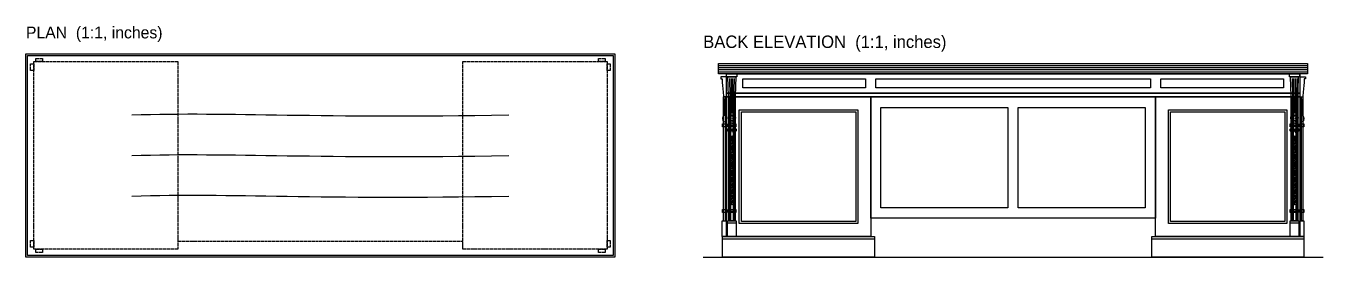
# Model space of a CAD drawing. Header units: inches. Extents: x 0 to 404, y -9 to 35.
# Drawn here: x 205.5 to 403.7, y 0 to 35.2 of the extents above; entities that cross this region are included whole.
import ezdxf

# ---------------------------------------------------------------- set-up
doc = ezdxf.new("R2010")
doc.units = ezdxf.units.IN
doc.header["$MEASUREMENT"] = 0
doc.linetypes.add('DASHED', pattern=[0.6, 0.5, -0.1])
doc.layers.add('Back elevation', color=7, linetype='Continuous')
doc.layers.add('Plan', color=7, linetype='Continuous')

msp = doc.modelspace()

# ---------------------------------------------------------------- linework, layer by layer
at = {"layer": 'Back elevation'}
for p, q in [((311.33, 29.21), (401.33, 29.21)), ((311.33, 28.9), (401.33, 28.9)), ((311.33, 28.58), (401.33, 28.58)), ((311.33, 28.27), (401.33, 28.27)), ((312.98, 27.24), (313.1, 21.89)), ((313.22, 27.24), (313.26, 21.89)), ((313.46, 27.24), (313.42, 21.89)), ((313.69, 27.24), (313.57, 21.89)), ((398.97, 27.24), (399.09, 21.89)), ((399.2, 27.24), (399.24, 21.89)), ((399.44, 27.24), (399.4, 21.89)), ((399.68, 27.24), (399.56, 21.89)), ((312.3, 24.41), (312.3, 5.51)), ((312.98, 24.41), (312.98, 5.51)), ((313.14, 24.41), (313.14, 5.51)), ((313.53, 24.41), (313.53, 5.51)), ((313.69, 24.41), (313.69, 5.51)), ((398.97, 24.41), (398.97, 5.51)), ((399.13, 24.41), (399.13, 5.51)), ((399.52, 24.41), (399.52, 5.51)), ((399.68, 24.41), (399.68, 5.51)), ((400.36, 24.41), (400.36, 5.51)), ((312.71, 20.08), (313.97, 20.08)), ((398.69, 20.08), (399.95, 20.08)), ((312.71, 7.01), (313.97, 7.01)), ((398.69, 7.01), (399.95, 7.01)), ((312.67, 5.2), (314.01, 5.2)), ((398.65, 5.2), (399.99, 5.2)), ((311.92, 2.76), (335.15, 2.76)), ((377.51, 2.76), (400.74, 2.76)), ((308.97, 0), (403.69, 0))]:
    msp.add_line(p, q, dxfattribs=at)
for points in [[(311.33, 29.53), (401.33, 29.53), (401.33, 27.95), (311.33, 27.95), (311.33, 29.53)], [(312.51, 27.95), (400.15, 27.95), (400.15, 25), (312.51, 25), (312.51, 27.95)], [(312.55, 27.95), (314.13, 27.95), (314.13, 27.48), (312.55, 27.48), (312.55, 27.95)], [(398.54, 27.95), (400.11, 27.95), (400.11, 27.48), (398.54, 27.48), (398.54, 27.95)], [(312.51, 27.48), (311.65, 27.48), (311.65, 27.17), (311.84, 27.17)], [(312.75, 27.48), (313.93, 27.48), (313.73, 21.65), (312.94, 21.65), (312.75, 27.48)], [(315.03, 27.17), (333.77, 27.17), (333.77, 25.79), (315.03, 25.79), (315.03, 27.17)], [(335.35, 27.17), (377.31, 27.17), (377.31, 25.79), (335.35, 25.79), (335.35, 27.17)], [(378.89, 27.17), (397.63, 27.17), (397.63, 25.79), (378.89, 25.79), (378.89, 27.17)], [(398.73, 27.48), (399.91, 27.48), (399.72, 21.65), (398.93, 21.65), (398.73, 27.48)], [(400.15, 27.48), (401.02, 27.48), (401.02, 27.17), (400.82, 27.17)], [(312.51, 24.41), (312.04, 24.41), (312.04, 5.51), (312.51, 5.51)], [(312.51, 25), (400.15, 25), (400.15, 24.41), (312.51, 24.41), (312.51, 25)], [(312.51, 24.41), (334.56, 24.41), (334.56, 3.15), (312.51, 3.15), (312.51, 24.41)], [(312.83, 24.41), (313.85, 24.41), (313.85, 5.51), (312.83, 5.51), (312.83, 24.41)], [(334.56, 24.41), (378.1, 24.41), (378.1, 5.91), (334.56, 5.91), (334.56, 24.41)], [(378.1, 24.41), (400.15, 24.41), (400.15, 3.15), (378.1, 3.15), (378.1, 24.41)], [(398.81, 24.41), (399.83, 24.41), (399.83, 5.51), (398.81, 5.51), (398.81, 24.41)], [(400.15, 24.41), (400.62, 24.41), (400.62, 5.51), (400.15, 5.51)], [(314.48, 22.44), (332.59, 22.44), (332.59, 5.12), (314.48, 5.12), (314.48, 22.44)], [(314.8, 22.13), (332.28, 22.13), (332.28, 5.43), (314.8, 5.43), (314.8, 22.13)], [(336.13, 22.83), (355.54, 22.83), (355.54, 7.48), (336.13, 7.48), (336.13, 22.83)], [(357.12, 22.83), (376.53, 22.83), (376.53, 7.48), (357.12, 7.48), (357.12, 22.83)], [(380.07, 22.44), (398.18, 22.44), (398.18, 5.12), (380.07, 5.12), (380.07, 22.44)], [(380.39, 22.13), (397.87, 22.13), (397.87, 5.43), (380.39, 5.43), (380.39, 22.13)], [(311.92, 20.31), (312.51, 20.31), (312.51, 19.84), (311.92, 19.84), (311.92, 20.31)], [(312.12, 20.63), (312.51, 20.71)], [(312.71, 20.31), (313.97, 20.31), (313.97, 19.84), (312.71, 19.84), (312.71, 20.31)], [(312.79, 21.18), (312.79, 21.26)], [(313.18, 21.65), (313.5, 21.65)], [(313.5, 20.79), (313.18, 20.79)], [(313.89, 21.26), (313.89, 21.18)], [(398.69, 20.31), (399.95, 20.31), (399.95, 19.84), (398.69, 19.84), (398.69, 20.31)], [(398.77, 21.18), (398.77, 21.26)], [(399.17, 21.65), (399.48, 21.65)], [(399.48, 20.79), (399.17, 20.79)], [(399.87, 21.26), (399.87, 21.18)], [(400.54, 20.63), (400.15, 20.71)], [(400.15, 20.31), (400.74, 20.31), (400.74, 19.84), (400.15, 19.84), (400.15, 20.31)], [(313.26, 19.25), (313.02, 18.66)], [(313.34, 18.36), (313.34, 17.65)], [(313.42, 19.25), (313.65, 18.66)], [(399.24, 19.25), (399.01, 18.66)], [(399.32, 18.36), (399.32, 17.65)], [(399.4, 19.25), (399.64, 18.66)], [(313.34, 16.94), (313.34, 16.3)], [(399.32, 16.94), (399.32, 16.3)], [(313.34, 15.62), (313.34, 15.04)], [(313.34, 14.39), (313.34, 13.88)], [(399.32, 15.62), (399.32, 15.04)], [(399.32, 14.39), (399.32, 13.88)], [(313.34, 13.26), (313.34, 12.79)], [(313.34, 12.2), (313.34, 11.78)], [(399.32, 13.26), (399.32, 12.79)], [(399.32, 12.2), (399.32, 11.78)], [(313.34, 11.21), (313.34, 10.83)], [(313.34, 10.29), (313.34, 9.95)], [(399.32, 11.21), (399.32, 10.83)], [(399.32, 10.29), (399.32, 9.95)], [(313.34, 9.42), (313.34, 9.11)], [(313.34, 8.6), (313.34, 8.33)], [(399.32, 9.42), (399.32, 9.11)], [(399.32, 8.6), (399.32, 8.33)], [(311.92, 7.24), (312.51, 7.24), (312.51, 6.77), (311.92, 6.77), (311.92, 7.24)], [(312.71, 7.24), (313.97, 7.24), (313.97, 6.77), (312.71, 6.77), (312.71, 7.24)], [(398.69, 7.24), (399.95, 7.24), (399.95, 6.77), (398.69, 6.77), (398.69, 7.24)], [(400.15, 7.24), (400.74, 7.24), (400.74, 6.77), (400.15, 6.77), (400.15, 7.24)], [(311.88, 5.51), (312.51, 5.51), (312.51, 3.15), (311.88, 3.15), (311.88, 5.51)], [(312.67, 5.51), (314.01, 5.51), (314.01, 3.15), (312.67, 3.15), (312.67, 5.51)], [(398.65, 5.51), (399.99, 5.51), (399.99, 3.15), (398.65, 3.15), (398.65, 5.51)], [(400.15, 5.51), (400.78, 5.51), (400.78, 3.15), (400.15, 3.15), (400.15, 5.51)], [(311.92, 3.15), (335.15, 3.15), (335.15, 0), (311.92, 0), (311.92, 3.15)], [(377.51, 3.15), (400.74, 3.15), (400.74, 0), (377.51, 0), (377.51, 3.15)]]:
    msp.add_lwpolyline(points, dxfattribs=at)
for centre, radius in [((313.34, 21.22), 0.197), ((313.34, 20.59), 0.197), ((399.32, 21.22), 0.197), ((399.32, 20.59), 0.197), ((313.34, 19.37), 0.138), ((399.32, 19.37), 0.138), ((313.34, 17.26), 0.0984), ((313.34, 15.93), 0.0984), ((399.32, 17.26), 0.0984), ((399.32, 15.93), 0.0984), ((313.34, 14.69), 0.0984), ((399.32, 14.69), 0.0984), ((313.34, 13.55), 0.0984), ((313.34, 12.48), 0.0984), ((399.32, 13.55), 0.0984), ((399.32, 12.48), 0.0984), ((313.34, 11.48), 0.0984), ((313.34, 10.55), 0.0984), ((399.32, 11.48), 0.0984), ((399.32, 10.55), 0.0984), ((313.34, 9.68), 0.0984), ((313.34, 8.86), 0.0984), ((313.34, 8.08), 0.0984), ((399.32, 9.68), 0.0984), ((399.32, 8.86), 0.0984), ((399.32, 8.08), 0.0984)]:
    msp.add_circle(centre, radius, dxfattribs=at)
for points in [[(311.84, 27.17), (311.84, 25.59), (312.16, 25.2), (312.2, 21.65)], [(400.82, 27.17), (400.82, 25.59), (400.5, 25.2), (400.46, 21.65)], [(312.2, 21.65), (311.88, 21.57), (311.8, 20.79), (312.12, 20.63)], [(400.46, 21.65), (400.78, 21.57), (400.86, 20.79), (400.54, 20.63)], [(313.34, 17.42), (312.87, 17.8), (312.82, 18.5), (313.34, 18.5)], [(313.13, 18.27), (313.21, 18.05), (313.28, 17.84), (313.34, 17.65)], [(313.34, 18.5), (313.86, 18.5), (313.81, 17.8), (313.34, 17.42)], [(313.55, 18.27), (313.47, 18.05), (313.4, 17.84), (313.34, 17.65)], [(399.32, 17.42), (398.85, 17.8), (398.8, 18.5), (399.32, 18.5)], [(399.11, 18.27), (399.19, 18.05), (399.26, 17.84), (399.32, 17.65)], [(399.32, 18.5), (399.84, 18.5), (399.8, 17.8), (399.32, 17.42)], [(399.53, 18.27), (399.46, 18.05), (399.39, 17.84), (399.32, 17.65)], [(313.34, 16.09), (312.91, 16.43), (312.87, 17.06), (313.34, 17.06)], [(313.15, 16.85), (313.22, 16.65), (313.28, 16.47), (313.34, 16.3)], [(313.34, 17.06), (313.81, 17.06), (313.76, 16.43), (313.34, 16.09)], [(313.53, 16.85), (313.46, 16.65), (313.4, 16.47), (313.34, 16.3)], [(399.32, 16.09), (398.9, 16.43), (398.86, 17.06), (399.32, 17.06)], [(399.14, 16.85), (399.2, 16.65), (399.27, 16.47), (399.32, 16.3)], [(399.32, 17.06), (399.79, 17.06), (399.75, 16.43), (399.32, 16.09)], [(399.51, 16.85), (399.44, 16.65), (399.38, 16.47), (399.32, 16.3)], [(313.34, 14.85), (312.96, 15.16), (312.92, 15.73), (313.34, 15.73)], [(313.34, 13.7), (312.99, 13.98), (312.96, 14.5), (313.34, 14.5)], [(313.17, 15.54), (313.23, 15.36), (313.29, 15.19), (313.34, 15.04)], [(313.19, 14.32), (313.24, 14.16), (313.29, 14.01), (313.34, 13.88)], [(313.34, 15.73), (313.76, 15.73), (313.72, 15.16), (313.34, 14.85)], [(313.51, 15.54), (313.45, 15.36), (313.39, 15.19), (313.34, 15.04)], [(313.34, 14.5), (313.72, 14.5), (313.68, 13.98), (313.34, 13.7)], [(313.49, 14.32), (313.44, 14.16), (313.38, 14.01), (313.34, 13.88)], [(399.32, 14.85), (398.94, 15.16), (398.9, 15.73), (399.32, 15.73)], [(399.32, 13.7), (398.98, 13.98), (398.94, 14.5), (399.32, 14.5)], [(399.15, 15.54), (399.22, 15.36), (399.27, 15.19), (399.32, 15.04)], [(399.17, 14.32), (399.23, 14.16), (399.28, 14.01), (399.32, 13.88)], [(399.32, 15.73), (399.74, 15.73), (399.71, 15.16), (399.32, 14.85)], [(399.49, 15.54), (399.43, 15.36), (399.37, 15.19), (399.32, 15.04)], [(399.32, 14.5), (399.7, 14.5), (399.67, 13.98), (399.32, 13.7)], [(399.47, 14.32), (399.42, 14.16), (399.37, 14.01), (399.32, 13.88)], [(313.34, 12.64), (313.03, 12.88), (313, 13.35), (313.34, 13.35)], [(313.34, 11.64), (313.06, 11.86), (313.03, 12.28), (313.34, 12.28)], [(313.2, 13.19), (313.25, 13.05), (313.3, 12.92), (313.34, 12.79)], [(313.22, 12.14), (313.26, 12.01), (313.3, 11.89), (313.34, 11.78)], [(313.34, 13.35), (313.68, 13.35), (313.65, 12.88), (313.34, 12.64)], [(313.47, 13.19), (313.43, 13.05), (313.38, 12.92), (313.34, 12.79)], [(313.34, 12.28), (313.65, 12.28), (313.62, 11.86), (313.34, 11.64)], [(313.46, 12.14), (313.42, 12.01), (313.38, 11.89), (313.34, 11.78)], [(399.32, 12.64), (399.01, 12.88), (398.98, 13.35), (399.32, 13.35)], [(399.32, 11.64), (399.04, 11.86), (399.02, 12.28), (399.32, 12.28)], [(399.19, 13.19), (399.24, 13.05), (399.28, 12.92), (399.32, 12.79)], [(399.2, 12.14), (399.24, 12.01), (399.29, 11.89), (399.32, 11.78)], [(399.32, 13.35), (399.66, 13.35), (399.63, 12.88), (399.32, 12.64)], [(399.46, 13.19), (399.41, 13.05), (399.36, 12.92), (399.32, 12.79)], [(399.32, 12.28), (399.63, 12.28), (399.6, 11.86), (399.32, 11.64)], [(399.45, 12.14), (399.4, 12.01), (399.36, 11.89), (399.32, 11.78)], [(313.34, 10.71), (313.09, 10.91), (313.06, 11.29), (313.34, 11.29)], [(313.34, 9.83), (313.11, 10.02), (313.09, 10.35), (313.34, 10.35)], [(313.23, 11.16), (313.27, 11.04), (313.31, 10.94), (313.34, 10.83)], [(313.24, 10.24), (313.28, 10.14), (313.31, 10.04), (313.34, 9.95)], [(313.34, 11.29), (313.61, 11.29), (313.59, 10.91), (313.34, 10.71)], [(313.45, 11.16), (313.41, 11.04), (313.37, 10.94), (313.34, 10.83)], [(313.34, 10.35), (313.59, 10.35), (313.56, 10.02), (313.34, 9.83)], [(313.44, 10.24), (313.4, 10.14), (313.37, 10.04), (313.34, 9.95)], [(399.32, 10.71), (399.07, 10.91), (399.05, 11.29), (399.32, 11.29)], [(399.32, 9.83), (399.1, 10.02), (399.07, 10.35), (399.32, 10.35)], [(399.21, 11.16), (399.25, 11.04), (399.29, 10.94), (399.32, 10.83)], [(399.22, 10.24), (399.26, 10.14), (399.29, 10.04), (399.32, 9.95)], [(399.32, 11.29), (399.6, 11.29), (399.57, 10.91), (399.32, 10.71)], [(399.43, 11.16), (399.39, 11.04), (399.36, 10.94), (399.32, 10.83)], [(399.32, 10.35), (399.57, 10.35), (399.55, 10.02), (399.32, 9.83)], [(399.42, 10.24), (399.39, 10.14), (399.35, 10.04), (399.32, 9.95)], [(313.34, 9.01), (313.14, 9.18), (313.11, 9.48), (313.34, 9.48)], [(313.34, 8.24), (313.16, 8.38), (313.14, 8.66), (313.34, 8.66)], [(313.25, 9.38), (313.28, 9.28), (313.31, 9.2), (313.34, 9.11)], [(313.26, 8.57), (313.29, 8.48), (313.31, 8.4), (313.34, 8.33)], [(313.34, 9.48), (313.56, 9.48), (313.54, 9.18), (313.34, 9.01)], [(313.43, 9.38), (313.4, 9.28), (313.37, 9.2), (313.34, 9.11)], [(313.34, 8.66), (313.54, 8.66), (313.52, 8.38), (313.34, 8.24)], [(313.42, 8.57), (313.39, 8.48), (313.36, 8.4), (313.34, 8.33)], [(399.32, 9.01), (399.12, 9.18), (399.1, 9.48), (399.32, 9.48)], [(399.32, 8.24), (399.14, 8.38), (399.12, 8.66), (399.32, 8.66)], [(399.23, 9.38), (399.27, 9.28), (399.3, 9.2), (399.32, 9.11)], [(399.24, 8.57), (399.27, 8.48), (399.3, 8.4), (399.32, 8.33)], [(399.32, 9.48), (399.55, 9.48), (399.53, 9.18), (399.32, 9.01)], [(399.41, 9.38), (399.38, 9.28), (399.35, 9.2), (399.32, 9.11)], [(399.32, 8.66), (399.52, 8.66), (399.51, 8.38), (399.32, 8.24)], [(399.4, 8.57), (399.37, 8.48), (399.35, 8.4), (399.32, 8.33)]]:
    msp.add_open_spline(points, degree=3, dxfattribs=at)
for points, knots in [([(312.79, 21.26), (312.79, 21.33), (312.81, 21.4), (312.84, 21.46), (312.87, 21.52), (312.92, 21.57), (312.98, 21.6), (313.04, 21.64), (313.11, 21.65), (313.18, 21.65)], [0, 0, 0, 0, 1, 1, 1, 2, 2, 2, 3, 3, 3, 3]), ([(313.18, 20.79), (313.11, 20.79), (313.04, 20.81), (312.98, 20.84), (312.92, 20.87), (312.87, 20.92), (312.84, 20.98), (312.81, 21.04), (312.79, 21.11), (312.79, 21.18)], [0, 0, 0, 0, 1, 1, 1, 2, 2, 2, 3, 3, 3, 3]), ([(313.5, 21.65), (313.57, 21.65), (313.63, 21.64), (313.69, 21.6), (313.75, 21.57), (313.8, 21.52), (313.84, 21.46), (313.87, 21.4), (313.89, 21.33), (313.89, 21.26)], [0, 0, 0, 0, 1, 1, 1, 2, 2, 2, 3, 3, 3, 3]), ([(313.89, 21.18), (313.89, 21.11), (313.87, 21.04), (313.84, 20.98), (313.8, 20.92), (313.75, 20.87), (313.69, 20.84), (313.63, 20.81), (313.57, 20.79), (313.5, 20.79)], [0, 0, 0, 0, 1, 1, 1, 2, 2, 2, 3, 3, 3, 3]), ([(398.77, 21.26), (398.77, 21.33), (398.79, 21.4), (398.82, 21.46), (398.86, 21.52), (398.91, 21.57), (398.97, 21.6), (399.03, 21.64), (399.1, 21.65), (399.17, 21.65)], [0, 0, 0, 0, 1, 1, 1, 2, 2, 2, 3, 3, 3, 3]), ([(399.17, 20.79), (399.1, 20.79), (399.03, 20.81), (398.97, 20.84), (398.91, 20.87), (398.86, 20.92), (398.82, 20.98), (398.79, 21.04), (398.77, 21.11), (398.77, 21.18)], [0, 0, 0, 0, 1, 1, 1, 2, 2, 2, 3, 3, 3, 3]), ([(399.48, 21.65), (399.55, 21.65), (399.62, 21.64), (399.68, 21.6), (399.74, 21.57), (399.79, 21.52), (399.82, 21.46), (399.86, 21.4), (399.87, 21.33), (399.87, 21.26)], [0, 0, 0, 0, 1, 1, 1, 2, 2, 2, 3, 3, 3, 3]), ([(399.87, 21.18), (399.87, 21.11), (399.86, 21.04), (399.82, 20.98), (399.79, 20.92), (399.74, 20.87), (399.68, 20.84), (399.62, 20.81), (399.55, 20.79), (399.48, 20.79)], [0, 0, 0, 0, 1, 1, 1, 2, 2, 2, 3, 3, 3, 3]), ([(313.34, 19.37), (313.34, 19.33), (313.32, 19.29), (313.29, 19.26), (313.26, 19.23), (313.22, 19.2), (313.16, 19.18), (313.11, 19.16), (313.05, 19.15), (312.98, 19.15), (312.92, 19.15), (312.86, 19.16), (312.81, 19.18), (312.75, 19.2), (312.71, 19.23), (312.68, 19.26), (312.65, 19.29), (312.63, 19.33), (312.63, 19.37), (312.63, 19.41), (312.65, 19.45), (312.68, 19.48), (312.71, 19.51), (312.75, 19.54), (312.81, 19.56), (312.86, 19.58), (312.92, 19.59), (312.98, 19.59), (313.05, 19.59), (313.11, 19.58), (313.16, 19.56), (313.22, 19.54), (313.26, 19.51), (313.29, 19.48), (313.32, 19.45), (313.34, 19.41), (313.34, 19.37)], [0, 0, 0, 0, 1, 1, 1, 2, 2, 2, 3, 3, 3, 4, 4, 4, 5, 5, 5, 6, 6, 6, 7, 7, 7, 8, 8, 8, 9, 9, 9, 10, 10, 10, 11, 11, 11, 12, 12, 12, 12]), ([(314.05, 19.37), (314.05, 19.33), (314.03, 19.29), (314, 19.26), (313.97, 19.23), (313.92, 19.2), (313.87, 19.18), (313.82, 19.16), (313.76, 19.15), (313.69, 19.15), (313.63, 19.15), (313.57, 19.16), (313.52, 19.18), (313.46, 19.2), (313.42, 19.23), (313.39, 19.26), (313.35, 19.29), (313.34, 19.33), (313.34, 19.37), (313.34, 19.41), (313.35, 19.45), (313.39, 19.48), (313.42, 19.51), (313.46, 19.54), (313.52, 19.56), (313.57, 19.58), (313.63, 19.59), (313.69, 19.59), (313.76, 19.59), (313.82, 19.58), (313.87, 19.56), (313.92, 19.54), (313.97, 19.51), (314, 19.48), (314.03, 19.45), (314.05, 19.41), (314.05, 19.37)], [0, 0, 0, 0, 1, 1, 1, 2, 2, 2, 3, 3, 3, 4, 4, 4, 5, 5, 5, 6, 6, 6, 7, 7, 7, 8, 8, 8, 9, 9, 9, 10, 10, 10, 11, 11, 11, 12, 12, 12, 12]), ([(399.32, 19.37), (399.32, 19.33), (399.31, 19.29), (399.28, 19.26), (399.24, 19.23), (399.2, 19.2), (399.15, 19.18), (399.09, 19.16), (399.03, 19.15), (398.97, 19.15), (398.91, 19.15), (398.85, 19.16), (398.79, 19.18), (398.74, 19.2), (398.69, 19.23), (398.66, 19.26), (398.63, 19.29), (398.61, 19.33), (398.61, 19.37), (398.61, 19.41), (398.63, 19.45), (398.66, 19.48), (398.69, 19.51), (398.74, 19.54), (398.79, 19.56), (398.85, 19.58), (398.91, 19.59), (398.97, 19.59), (399.03, 19.59), (399.09, 19.58), (399.15, 19.56), (399.2, 19.54), (399.24, 19.51), (399.28, 19.48), (399.31, 19.45), (399.32, 19.41), (399.32, 19.37)], [0, 0, 0, 0, 1, 1, 1, 2, 2, 2, 3, 3, 3, 4, 4, 4, 5, 5, 5, 6, 6, 6, 7, 7, 7, 8, 8, 8, 9, 9, 9, 10, 10, 10, 11, 11, 11, 12, 12, 12, 12]), ([(400.03, 19.37), (400.03, 19.33), (400.02, 19.29), (399.98, 19.26), (399.95, 19.23), (399.91, 19.2), (399.85, 19.18), (399.8, 19.16), (399.74, 19.15), (399.68, 19.15), (399.61, 19.15), (399.55, 19.16), (399.5, 19.18), (399.45, 19.2), (399.4, 19.23), (399.37, 19.26), (399.34, 19.29), (399.32, 19.33), (399.32, 19.37), (399.32, 19.41), (399.34, 19.45), (399.37, 19.48), (399.4, 19.51), (399.45, 19.54), (399.5, 19.56), (399.55, 19.58), (399.61, 19.59), (399.68, 19.59), (399.74, 19.59), (399.8, 19.58), (399.85, 19.56), (399.91, 19.54), (399.95, 19.51), (399.98, 19.48), (400.02, 19.45), (400.03, 19.41), (400.03, 19.37)], [0, 0, 0, 0, 1, 1, 1, 2, 2, 2, 3, 3, 3, 4, 4, 4, 5, 5, 5, 6, 6, 6, 7, 7, 7, 8, 8, 8, 9, 9, 9, 10, 10, 10, 11, 11, 11, 12, 12, 12, 12])]:
    msp.add_open_spline(points, degree=3, knots=knots, dxfattribs=at)
at = {"layer": 'Plan', "linetype": 'DASHED'}
msp.add_line((228.7, 2.4), (272.24, 2.4), dxfattribs=at)
at = {"layer": 'Plan'}
for points in [[(205.47, 30.98), (295.47, 30.98), (295.47, 0), (205.47, 0), (205.47, 30.98)], [(205.7, 30.75), (295.23, 30.75), (295.23, 0.24), (205.7, 0.24), (205.7, 30.75)]]:
    msp.add_lwpolyline(points, dxfattribs=at)
at = {"layer": 'Plan', "linetype": 'DASHED'}
for points in [[(206.65, 29.8), (228.7, 29.8), (228.7, 1.18), (206.65, 1.18), (206.65, 29.8)], [(206.96, 30.28), (207.99, 30.28), (207.99, 29.8), (206.96, 29.8), (206.96, 30.28)], [(272.24, 29.8), (294.29, 29.8), (294.29, 1.18), (272.24, 1.18), (272.24, 29.8)], [(292.95, 30.28), (293.97, 30.28), (293.97, 29.8), (292.95, 29.8), (292.95, 30.28)], [(206.18, 29.49), (206.65, 29.49), (206.65, 28.46), (206.18, 28.46), (206.18, 29.49)], [(294.29, 29.49), (294.76, 29.49), (294.76, 28.46), (294.29, 28.46), (294.29, 29.49)], [(206.18, 2.52), (206.65, 2.52), (206.65, 1.5), (206.18, 1.5), (206.18, 2.52)], [(294.29, 2.52), (294.76, 2.52), (294.76, 1.5), (294.29, 1.5), (294.29, 2.52)], [(206.96, 1.18), (207.99, 1.18), (207.99, 0.71), (206.96, 0.71), (206.96, 1.18)], [(292.95, 1.18), (293.97, 1.18), (293.97, 0.71), (292.95, 0.71), (292.95, 1.18)]]:
    msp.add_lwpolyline(points, dxfattribs=at)
at = {"layer": 'Plan'}
for points in [[(221.67, 21.69), (236.97, 22.16), (250.47, 21.14), (279.27, 21.69)], [(221.67, 15.49), (236.97, 15.96), (250.47, 14.94), (279.27, 15.49)], [(221.67, 9.3), (236.97, 9.77), (250.47, 8.74), (279.27, 9.3)]]:
    msp.add_open_spline(points, degree=3, dxfattribs=at)

# ---------------------------------------------------------------- texts
at = {"layer": 'LABELS'}
for s, height, p in [('PLAN  (1:1, inches)', 1.8, (205.47, 33.35)), ('BACK ELEVATION  (1:1, inches)', 1.8945, (308.97, 31.89))]:
    msp.add_text(s, height=height, dxfattribs=at).set_placement(p)

doc.saveas('drawing.dxf')
